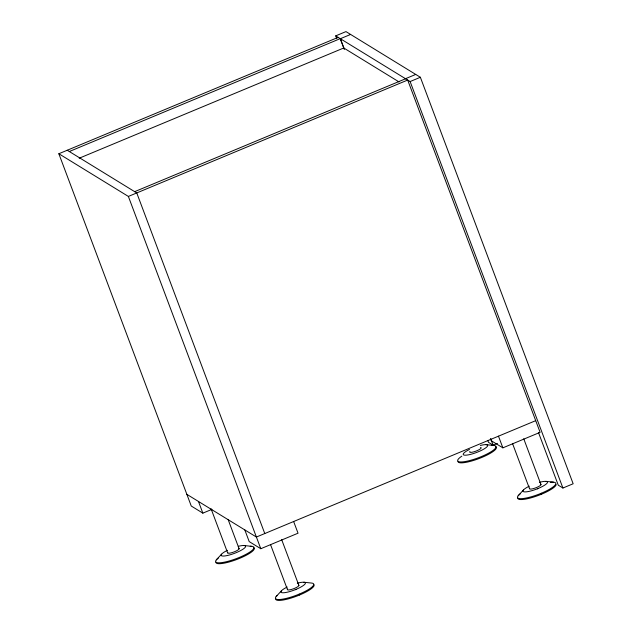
<?xml version="1.0" encoding="UTF-8"?>
<svg xmlns="http://www.w3.org/2000/svg" width="632" height="632" viewBox="0 0 632 632"><rect width="100%" height="100%" fill="white"/><g stroke="black" fill="none" stroke-linecap="round" stroke-linejoin="round"><path stroke-width="0.95" d="M216.342 559.849L221.563 554.177M276.137 596.561L281.358 590.888M518.208 495.701L523.43 490.021M295.286 589.696L296.124 589.316M537.358 488.836L538.203 488.457M336.769 38.639L335.726 35.866L345.973 31.6L420.367 77.278L573.153 483.764L562.914 488.03L558.277 485.186L538.48 432.525M211.933 509.36L202.848 513.144L191.259 506.027L58.847 153.742L338.16 37.359M69.315 151.53L340.245 38.639L344.069 48.798M350.602 34.444L340.364 38.71L344.377 49.391M79.19 158.221L343.761 47.985L399.061 81.939M405.491 78.7L415.73 74.434M134.671 191.662L405.602 78.771M58.847 153.742L128.375 196.434L407.687 80.051L540.107 432.335L502.867 447.851L491.277 440.741L490.598 438.94M335.726 35.866L410.121 81.544L420.367 77.278M535.715 420.659L256.402 537.034L186.875 494.35M487.825 440.504L488.52 442.353L493.15 445.197L497.416 443.419M244.813 529.924L249.206 541.6L260.787 548.718L298.035 533.203L293.643 521.519M486.182 444.652L493.647 445.457M545.977 481.363L553.434 482.169M244.11 545.519L251.568 546.324M303.905 582.23L311.363 583.036A20.437 4.353 -20.6 0 1 295.073 595.723A20.437 4.353 -20.6 0 1 277.337 595.384M480.541 447.456L481.055 447.614A6.13 1.303 -20.6 0 1 477.421 450.521A6.13 1.303 -20.6 0 1 470.342 452.386L469.821 452.228A6.13 1.303 -20.6 0 1 469.947 451.461M540.336 484.167L540.85 484.325A6.13 1.303 -20.6 0 1 537.216 487.233A6.13 1.303 -20.6 0 1 530.13 489.097L529.616 488.939A6.13 1.303 -20.6 0 1 529.742 488.173M238.469 548.323L238.983 548.481A6.13 1.303 -20.6 0 1 235.349 551.388A6.13 1.303 -20.6 0 1 228.263 553.245L227.749 553.095A6.13 1.303 -20.6 0 1 227.875 552.328M298.731 585.177L298.778 585.192A6.13 1.303 -20.6 0 1 295.136 588.1A6.13 1.303 -20.6 0 1 288.058 589.956L287.544 589.806A6.13 1.303 -20.6 0 1 287.671 589.04M67.229 150.25L136.757 192.942L264.776 533.542M410.121 81.544L562.914 488.03M523.746 438.782L540.984 484.641M541.284 493.252L541.624 494.153M512.591 443.688L529.482 488.623M498.474 436.175L502.867 447.851M490.724 438.734L493.15 445.197M281.675 539.649L298.912 585.501M299.213 594.112L299.552 595.012M270.52 544.547L287.41 589.49M128.375 196.434L260.787 548.718M228.089 519.441L239.117 548.789M211.064 508.752L227.615 552.779M198.464 501.46L202.848 513.144M313.535 584.41A20.437 4.353 -20.6 0 1 297.079 596A20.437 4.353 -20.6 0 1 275.734 598.931M297.309 583.225A13.075 2.789 -20.6 0 1 303.4 585.485A13.075 2.789 -20.6 0 1 284.139 592.729A13.075 2.789 -20.6 0 1 287.212 587.025M550.456 482.263A20.437 4.353 -20.6 0 1 551.128 488.283A20.437 4.353 -20.6 0 1 525.366 498.174A20.437 4.353 -20.6 0 1 520.207 493.876M556.176 484.547A20.437 4.353 -20.6 0 1 536.647 496.065A20.437 4.353 -20.6 0 1 517.806 498.063M539.38 482.358A13.075 2.789 -20.6 0 1 545.471 484.618A13.075 2.789 -20.6 0 1 526.211 491.862A13.075 2.789 -20.6 0 1 529.284 486.158M480.344 445.457A13.075 2.789 -20.6 0 1 485.368 448.127A13.075 2.789 -20.6 0 1 466.242 455.166A13.075 2.789 -20.6 0 1 469.489 449.447M491.506 445.473A20.437 4.353 -20.6 0 1 490.187 452.275A20.437 4.353 -20.6 0 1 463.951 461.723A20.437 4.353 -20.6 0 1 461.842 456.154M495.82 446.832A20.437 4.353 -20.6 0 1 479.364 458.429A20.437 4.353 -20.6 0 1 458.01 461.352M238.264 546.317A13.075 2.789 -20.6 0 1 243.296 548.987A13.075 2.789 -20.6 0 1 224.17 556.026A13.075 2.789 -20.6 0 1 227.417 550.314M250.217 546.301A20.437 4.353 -20.6 0 1 248.107 553.142A20.437 4.353 -20.6 0 1 222.835 562.441A20.437 4.353 -20.6 0 1 218.34 558.032M253.74 547.699A20.437 4.353 -20.6 0 1 237.284 559.288A20.437 4.353 -20.6 0 1 215.939 562.211"/></g></svg>
